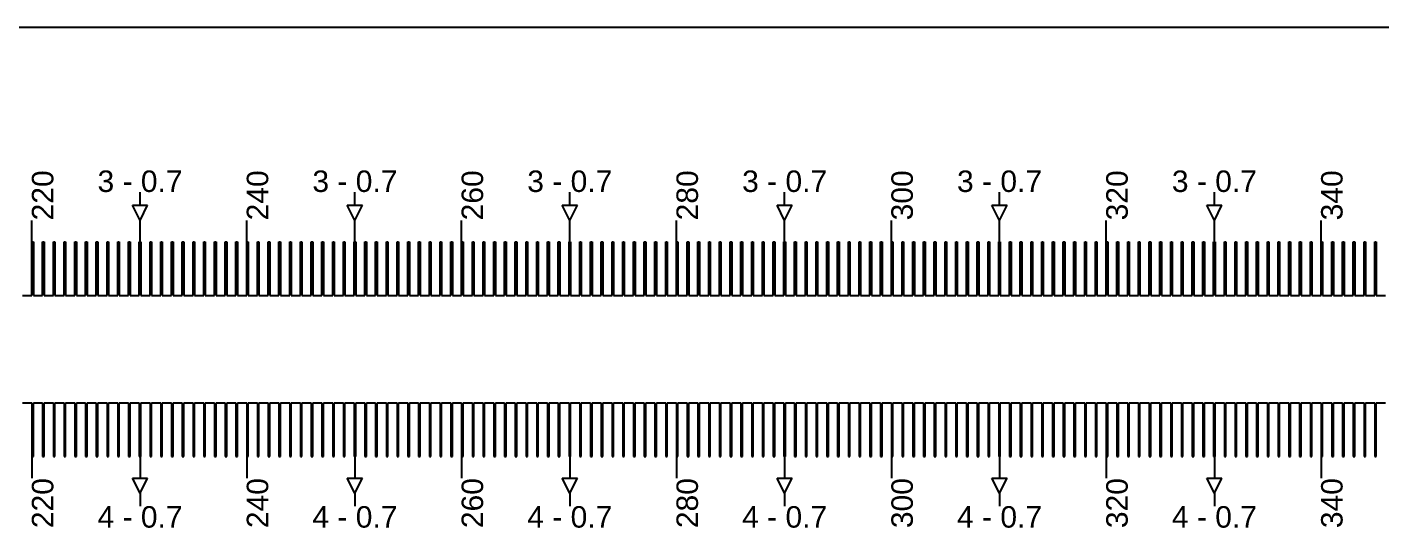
# Model space of a CAD drawing. Extents: x -119394 to 128420, y 74496 to 185496.
# Drawn here: x 5555 to 6185, y 112563 to 112796 of the extents above; entities that cross this region are included whole.
import ezdxf

# ---------------------------------------------------------------- set-up
doc = ezdxf.new("R2010")
doc.units = 13
doc.layers.add('CL - Label-1', color=120, linetype='Continuous')
doc.layers.add('CL - Label-2', color=132, linetype='Continuous')
doc.layers.add('CL - Sub-Micro', color=7, linetype='Continuous', true_color=0x47d1ff)
doc.styles.get("Standard").update_dxf_attribs({"font": 'arial.ttf'})

msp = doc.modelspace()

# ---------------------------------------------------------------- linework, layer by layer
for p, q in [((4356.79, 112795.86), (14856.79, 112795.86)), ((5607.14, 112712.94), (5607.14, 112718.94)), ((5707.14, 112712.94), (5707.14, 112718.94)), ((5807.14, 112712.94), (5807.14, 112718.94)), ((5907.14, 112712.94), (5907.14, 112718.94)), ((6007.14, 112712.94), (6007.14, 112718.94)), ((6107.14, 112712.94), (6107.14, 112718.94)), ((5556.79, 112695.86), (5556.79, 112705.86)), ((5607.14, 112695.86), (5607.14, 112705.86)), ((5656.79, 112695.86), (5656.79, 112705.86)), ((5707.14, 112695.86), (5707.14, 112705.86)), ((5756.79, 112695.86), (5756.79, 112705.86)), ((5807.14, 112695.86), (5807.14, 112705.86)), ((5856.79, 112695.86), (5856.79, 112705.86)), ((5907.14, 112695.86), (5907.14, 112705.86)), ((5956.79, 112695.86), (5956.79, 112705.86)), ((6007.14, 112695.86), (6007.14, 112705.86)), ((6056.79, 112695.86), (6056.79, 112705.86)), ((6107.14, 112695.86), (6107.14, 112705.86)), ((6156.79, 112695.86), (6156.79, 112705.86)), ((5556.79, 112595.86), (5556.79, 112585.86)), ((5607.14, 112595.86), (5607.14, 112585.86)), ((5656.79, 112595.86), (5656.79, 112585.86)), ((5707.14, 112595.86), (5707.14, 112585.86)), ((5756.79, 112595.86), (5756.79, 112585.86)), ((5807.14, 112595.86), (5807.14, 112585.86)), ((5856.79, 112595.86), (5856.79, 112585.86)), ((5907.14, 112595.86), (5907.14, 112585.86)), ((5956.79, 112595.86), (5956.79, 112585.86)), ((6007.14, 112595.86), (6007.14, 112585.86)), ((6056.79, 112595.86), (6056.79, 112585.86)), ((6107.14, 112595.86), (6107.14, 112585.86)), ((6156.79, 112595.86), (6156.79, 112585.86)), ((5607.14, 112578.79), (5607.14, 112572.79)), ((5707.14, 112578.79), (5707.14, 112572.79)), ((5807.14, 112578.79), (5807.14, 112572.79)), ((5907.14, 112578.79), (5907.14, 112572.79)), ((6007.14, 112578.79), (6007.14, 112572.79)), ((6107.14, 112578.79), (6107.14, 112572.79))]:
    msp.add_line(p, q)
at = {"layer": 'CL - Label-2'}
for p, q in [((5607.14, 112705.86), (5603.6, 112712.96)), ((5603.6, 112712.96), (5610.67, 112712.96)), ((5607.14, 112705.86), (5610.67, 112712.96)), ((5707.14, 112705.86), (5703.6, 112712.96)), ((5703.6, 112712.96), (5710.67, 112712.96)), ((5707.14, 112705.86), (5710.67, 112712.96)), ((5807.14, 112705.86), (5803.6, 112712.96)), ((5803.6, 112712.96), (5810.67, 112712.96)), ((5807.14, 112705.86), (5810.67, 112712.96)), ((5907.14, 112705.86), (5903.6, 112712.96)), ((5903.6, 112712.96), (5910.67, 112712.96)), ((5907.14, 112705.86), (5910.67, 112712.96)), ((6007.14, 112705.86), (6003.6, 112712.96)), ((6003.6, 112712.96), (6010.67, 112712.96)), ((6007.14, 112705.86), (6010.67, 112712.96)), ((6107.14, 112705.86), (6103.6, 112712.96)), ((6103.6, 112712.96), (6110.67, 112712.96)), ((6107.14, 112705.86), (6110.67, 112712.96)), ((5607.14, 112578.79), (5603.6, 112585.89)), ((5603.6, 112585.89), (5610.67, 112585.89)), ((5607.14, 112578.79), (5610.67, 112585.89)), ((5707.14, 112578.79), (5703.6, 112585.89)), ((5703.6, 112585.89), (5710.67, 112585.89)), ((5707.14, 112578.79), (5710.67, 112585.89)), ((5807.14, 112578.79), (5803.6, 112585.89)), ((5803.6, 112585.89), (5810.67, 112585.89)), ((5807.14, 112578.79), (5810.67, 112585.89)), ((5907.14, 112578.79), (5903.6, 112585.89)), ((5903.6, 112585.89), (5910.67, 112585.89)), ((5907.14, 112578.79), (5910.67, 112585.89)), ((6007.14, 112578.79), (6003.6, 112585.89)), ((6003.6, 112585.89), (6010.67, 112585.89)), ((6007.14, 112578.79), (6010.67, 112585.89)), ((6107.14, 112578.79), (6103.6, 112585.89)), ((6103.6, 112585.89), (6110.67, 112585.89)), ((6107.14, 112578.79), (6110.67, 112585.89))]:
    msp.add_line(p, q, dxfattribs=at)
at = {"layer": 'CL - Sub-Micro'}
for p, q in [((5556.79, 112670.86), (5556.79, 112695.86)), ((5556.79, 112695.86), (5557.49, 112695.86)), ((5557.49, 112695.86), (5557.49, 112670.86)), ((5561.79, 112670.86), (5561.79, 112695.86)), ((5561.79, 112695.86), (5562.49, 112695.86)), ((5562.49, 112695.86), (5562.49, 112670.86)), ((5566.79, 112670.86), (5566.79, 112695.86)), ((5566.79, 112695.86), (5567.49, 112695.86)), ((5567.49, 112695.86), (5567.49, 112670.86)), ((5571.79, 112670.86), (5571.79, 112695.86)), ((5571.79, 112695.86), (5572.49, 112695.86)), ((5572.49, 112695.86), (5572.49, 112670.86)), ((5576.79, 112670.86), (5576.79, 112695.86)), ((5576.79, 112695.86), (5577.49, 112695.86)), ((5577.49, 112695.86), (5577.49, 112670.86)), ((5581.79, 112670.86), (5581.79, 112695.86)), ((5581.79, 112695.86), (5582.49, 112695.86)), ((5582.49, 112695.86), (5582.49, 112670.86)), ((5586.79, 112670.86), (5586.79, 112695.86)), ((5586.79, 112695.86), (5587.49, 112695.86)), ((5587.49, 112695.86), (5587.49, 112670.86)), ((5591.79, 112670.86), (5591.79, 112695.86)), ((5591.79, 112695.86), (5592.49, 112695.86)), ((5592.49, 112695.86), (5592.49, 112670.86)), ((5596.79, 112670.86), (5596.79, 112695.86)), ((5596.79, 112695.86), (5597.49, 112695.86)), ((5597.49, 112695.86), (5597.49, 112670.86)), ((5601.79, 112670.86), (5601.79, 112695.86)), ((5601.79, 112695.86), (5602.49, 112695.86)), ((5602.49, 112695.86), (5602.49, 112670.86)), ((5606.79, 112670.86), (5606.79, 112695.86)), ((5606.79, 112695.86), (5607.49, 112695.86)), ((5607.49, 112695.86), (5607.49, 112670.86)), ((5611.79, 112670.86), (5611.79, 112695.86)), ((5611.79, 112695.86), (5612.49, 112695.86)), ((5612.49, 112695.86), (5612.49, 112670.86)), ((5616.79, 112670.86), (5616.79, 112695.86)), ((5616.79, 112695.86), (5617.49, 112695.86)), ((5617.49, 112695.86), (5617.49, 112670.86)), ((5621.79, 112670.86), (5621.79, 112695.86)), ((5621.79, 112695.86), (5622.49, 112695.86)), ((5622.49, 112695.86), (5622.49, 112670.86)), ((5626.79, 112670.86), (5626.79, 112695.86)), ((5626.79, 112695.86), (5627.49, 112695.86)), ((5627.49, 112695.86), (5627.49, 112670.86)), ((5631.79, 112670.86), (5631.79, 112695.86)), ((5631.79, 112695.86), (5632.49, 112695.86)), ((5632.49, 112695.86), (5632.49, 112670.86)), ((5636.79, 112670.86), (5636.79, 112695.86)), ((5636.79, 112695.86), (5637.49, 112695.86)), ((5637.49, 112695.86), (5637.49, 112670.86)), ((5641.79, 112670.86), (5641.79, 112695.86)), ((5641.79, 112695.86), (5642.49, 112695.86)), ((5642.49, 112695.86), (5642.49, 112670.86)), ((5646.79, 112670.86), (5646.79, 112695.86)), ((5646.79, 112695.86), (5647.49, 112695.86)), ((5647.49, 112695.86), (5647.49, 112670.86)), ((5651.79, 112670.86), (5651.79, 112695.86)), ((5651.79, 112695.86), (5652.49, 112695.86)), ((5652.49, 112695.86), (5652.49, 112670.86)), ((5656.79, 112670.86), (5656.79, 112695.86)), ((5656.79, 112695.86), (5657.49, 112695.86)), ((5657.49, 112695.86), (5657.49, 112670.86)), ((5661.79, 112670.86), (5661.79, 112695.86)), ((5661.79, 112695.86), (5662.49, 112695.86)), ((5662.49, 112695.86), (5662.49, 112670.86)), ((5666.79, 112670.86), (5666.79, 112695.86)), ((5666.79, 112695.86), (5667.49, 112695.86)), ((5667.49, 112695.86), (5667.49, 112670.86)), ((5671.79, 112670.86), (5671.79, 112695.86)), ((5671.79, 112695.86), (5672.49, 112695.86)), ((5672.49, 112695.86), (5672.49, 112670.86)), ((5676.79, 112670.86), (5676.79, 112695.86)), ((5676.79, 112695.86), (5677.49, 112695.86)), ((5677.49, 112695.86), (5677.49, 112670.86)), ((5681.79, 112670.86), (5681.79, 112695.86)), ((5681.79, 112695.86), (5682.49, 112695.86)), ((5682.49, 112695.86), (5682.49, 112670.86)), ((5686.79, 112670.86), (5686.79, 112695.86)), ((5686.79, 112695.86), (5687.49, 112695.86)), ((5687.49, 112695.86), (5687.49, 112670.86)), ((5691.79, 112670.86), (5691.79, 112695.86)), ((5691.79, 112695.86), (5692.49, 112695.86)), ((5692.49, 112695.86), (5692.49, 112670.86)), ((5696.79, 112670.86), (5696.79, 112695.86)), ((5696.79, 112695.86), (5697.49, 112695.86)), ((5697.49, 112695.86), (5697.49, 112670.86)), ((5701.79, 112670.86), (5701.79, 112695.86)), ((5701.79, 112695.86), (5702.49, 112695.86)), ((5702.49, 112695.86), (5702.49, 112670.86)), ((5706.79, 112670.86), (5706.79, 112695.86)), ((5706.79, 112695.86), (5707.49, 112695.86)), ((5707.49, 112695.86), (5707.49, 112670.86)), ((5711.79, 112670.86), (5711.79, 112695.86)), ((5711.79, 112695.86), (5712.49, 112695.86)), ((5712.49, 112695.86), (5712.49, 112670.86)), ((5716.79, 112670.86), (5716.79, 112695.86)), ((5716.79, 112695.86), (5717.49, 112695.86)), ((5717.49, 112695.86), (5717.49, 112670.86)), ((5721.79, 112670.86), (5721.79, 112695.86)), ((5721.79, 112695.86), (5722.49, 112695.86)), ((5722.49, 112695.86), (5722.49, 112670.86)), ((5726.79, 112670.86), (5726.79, 112695.86)), ((5726.79, 112695.86), (5727.49, 112695.86)), ((5727.49, 112695.86), (5727.49, 112670.86)), ((5731.79, 112670.86), (5731.79, 112695.86)), ((5731.79, 112695.86), (5732.49, 112695.86)), ((5732.49, 112695.86), (5732.49, 112670.86)), ((5736.79, 112670.86), (5736.79, 112695.86)), ((5736.79, 112695.86), (5737.49, 112695.86)), ((5737.49, 112695.86), (5737.49, 112670.86)), ((5741.79, 112670.86), (5741.79, 112695.86)), ((5741.79, 112695.86), (5742.49, 112695.86)), ((5742.49, 112695.86), (5742.49, 112670.86)), ((5746.79, 112670.86), (5746.79, 112695.86)), ((5746.79, 112695.86), (5747.49, 112695.86)), ((5747.49, 112695.86), (5747.49, 112670.86)), ((5751.79, 112670.86), (5751.79, 112695.86)), ((5751.79, 112695.86), (5752.49, 112695.86)), ((5752.49, 112695.86), (5752.49, 112670.86)), ((5756.79, 112670.86), (5756.79, 112695.86)), ((5756.79, 112695.86), (5757.49, 112695.86)), ((5757.49, 112695.86), (5757.49, 112670.86)), ((5761.79, 112670.86), (5761.79, 112695.86)), ((5761.79, 112695.86), (5762.49, 112695.86)), ((5762.49, 112695.86), (5762.49, 112670.86)), ((5766.79, 112670.86), (5766.79, 112695.86)), ((5766.79, 112695.86), (5767.49, 112695.86)), ((5767.49, 112695.86), (5767.49, 112670.86)), ((5771.79, 112670.86), (5771.79, 112695.86)), ((5771.79, 112695.86), (5772.49, 112695.86)), ((5772.49, 112695.86), (5772.49, 112670.86)), ((5776.79, 112670.86), (5776.79, 112695.86)), ((5776.79, 112695.86), (5777.49, 112695.86)), ((5777.49, 112695.86), (5777.49, 112670.86)), ((5781.79, 112670.86), (5781.79, 112695.86)), ((5781.79, 112695.86), (5782.49, 112695.86)), ((5782.49, 112695.86), (5782.49, 112670.86)), ((5786.79, 112670.86), (5786.79, 112695.86)), ((5786.79, 112695.86), (5787.49, 112695.86)), ((5787.49, 112695.86), (5787.49, 112670.86)), ((5791.79, 112670.86), (5791.79, 112695.86)), ((5791.79, 112695.86), (5792.49, 112695.86)), ((5792.49, 112695.86), (5792.49, 112670.86)), ((5796.79, 112670.86), (5796.79, 112695.86)), ((5796.79, 112695.86), (5797.49, 112695.86)), ((5797.49, 112695.86), (5797.49, 112670.86)), ((5801.79, 112670.86), (5801.79, 112695.86)), ((5801.79, 112695.86), (5802.49, 112695.86)), ((5802.49, 112695.86), (5802.49, 112670.86)), ((5806.79, 112670.86), (5806.79, 112695.86)), ((5806.79, 112695.86), (5807.49, 112695.86)), ((5807.49, 112695.86), (5807.49, 112670.86)), ((5811.79, 112670.86), (5811.79, 112695.86)), ((5811.79, 112695.86), (5812.49, 112695.86)), ((5812.49, 112695.86), (5812.49, 112670.86)), ((5816.79, 112670.86), (5816.79, 112695.86)), ((5816.79, 112695.86), (5817.49, 112695.86)), ((5817.49, 112695.86), (5817.49, 112670.86)), ((5821.79, 112670.86), (5821.79, 112695.86)), ((5821.79, 112695.86), (5822.49, 112695.86)), ((5822.49, 112695.86), (5822.49, 112670.86)), ((5826.79, 112670.86), (5826.79, 112695.86)), ((5826.79, 112695.86), (5827.49, 112695.86)), ((5827.49, 112695.86), (5827.49, 112670.86)), ((5831.79, 112670.86), (5831.79, 112695.86)), ((5831.79, 112695.86), (5832.49, 112695.86)), ((5832.49, 112695.86), (5832.49, 112670.86)), ((5836.79, 112670.86), (5836.79, 112695.86)), ((5836.79, 112695.86), (5837.49, 112695.86)), ((5837.49, 112695.86), (5837.49, 112670.86)), ((5841.79, 112670.86), (5841.79, 112695.86)), ((5841.79, 112695.86), (5842.49, 112695.86)), ((5842.49, 112695.86), (5842.49, 112670.86)), ((5846.79, 112670.86), (5846.79, 112695.86)), ((5846.79, 112695.86), (5847.49, 112695.86)), ((5847.49, 112695.86), (5847.49, 112670.86)), ((5851.79, 112670.86), (5851.79, 112695.86)), ((5851.79, 112695.86), (5852.49, 112695.86)), ((5852.49, 112695.86), (5852.49, 112670.86)), ((5856.79, 112670.86), (5856.79, 112695.86)), ((5856.79, 112695.86), (5857.49, 112695.86)), ((5857.49, 112695.86), (5857.49, 112670.86)), ((5861.79, 112670.86), (5861.79, 112695.86)), ((5861.79, 112695.86), (5862.49, 112695.86)), ((5862.49, 112695.86), (5862.49, 112670.86)), ((5866.79, 112670.86), (5866.79, 112695.86)), ((5866.79, 112695.86), (5867.49, 112695.86)), ((5867.49, 112695.86), (5867.49, 112670.86)), ((5871.79, 112670.86), (5871.79, 112695.86)), ((5871.79, 112695.86), (5872.49, 112695.86)), ((5872.49, 112695.86), (5872.49, 112670.86)), ((5876.79, 112670.86), (5876.79, 112695.86)), ((5876.79, 112695.86), (5877.49, 112695.86)), ((5877.49, 112695.86), (5877.49, 112670.86)), ((5881.79, 112670.86), (5881.79, 112695.86)), ((5881.79, 112695.86), (5882.49, 112695.86)), ((5882.49, 112695.86), (5882.49, 112670.86)), ((5886.79, 112670.86), (5886.79, 112695.86)), ((5886.79, 112695.86), (5887.49, 112695.86)), ((5887.49, 112695.86), (5887.49, 112670.86)), ((5891.79, 112670.86), (5891.79, 112695.86)), ((5891.79, 112695.86), (5892.49, 112695.86)), ((5892.49, 112695.86), (5892.49, 112670.86)), ((5896.79, 112670.86), (5896.79, 112695.86)), ((5896.79, 112695.86), (5897.49, 112695.86)), ((5897.49, 112695.86), (5897.49, 112670.86)), ((5901.79, 112670.86), (5901.79, 112695.86)), ((5901.79, 112695.86), (5902.49, 112695.86)), ((5902.49, 112695.86), (5902.49, 112670.86)), ((5906.79, 112670.86), (5906.79, 112695.86)), ((5906.79, 112695.86), (5907.49, 112695.86)), ((5907.49, 112695.86), (5907.49, 112670.86)), ((5911.79, 112670.86), (5911.79, 112695.86)), ((5911.79, 112695.86), (5912.49, 112695.86)), ((5912.49, 112695.86), (5912.49, 112670.86)), ((5916.79, 112670.86), (5916.79, 112695.86)), ((5916.79, 112695.86), (5917.49, 112695.86)), ((5917.49, 112695.86), (5917.49, 112670.86)), ((5921.79, 112670.86), (5921.79, 112695.86)), ((5921.79, 112695.86), (5922.49, 112695.86)), ((5922.49, 112695.86), (5922.49, 112670.86)), ((5926.79, 112670.86), (5926.79, 112695.86)), ((5926.79, 112695.86), (5927.49, 112695.86)), ((5927.49, 112695.86), (5927.49, 112670.86)), ((5931.79, 112670.86), (5931.79, 112695.86)), ((5931.79, 112695.86), (5932.49, 112695.86)), ((5932.49, 112695.86), (5932.49, 112670.86)), ((5936.79, 112670.86), (5936.79, 112695.86)), ((5936.79, 112695.86), (5937.49, 112695.86)), ((5937.49, 112695.86), (5937.49, 112670.86)), ((5941.79, 112670.86), (5941.79, 112695.86)), ((5941.79, 112695.86), (5942.49, 112695.86)), ((5942.49, 112695.86), (5942.49, 112670.86)), ((5946.79, 112670.86), (5946.79, 112695.86)), ((5946.79, 112695.86), (5947.49, 112695.86)), ((5947.49, 112695.86), (5947.49, 112670.86)), ((5951.79, 112670.86), (5951.79, 112695.86)), ((5951.79, 112695.86), (5952.49, 112695.86)), ((5952.49, 112695.86), (5952.49, 112670.86)), ((5956.79, 112670.86), (5956.79, 112695.86)), ((5956.79, 112695.86), (5957.49, 112695.86)), ((5957.49, 112695.86), (5957.49, 112670.86)), ((5961.79, 112670.86), (5961.79, 112695.86)), ((5961.79, 112695.86), (5962.49, 112695.86)), ((5962.49, 112695.86), (5962.49, 112670.86)), ((5966.79, 112670.86), (5966.79, 112695.86)), ((5966.79, 112695.86), (5967.49, 112695.86)), ((5967.49, 112695.86), (5967.49, 112670.86)), ((5971.79, 112670.86), (5971.79, 112695.86)), ((5971.79, 112695.86), (5972.49, 112695.86)), ((5972.49, 112695.86), (5972.49, 112670.86)), ((5976.79, 112670.86), (5976.79, 112695.86)), ((5976.79, 112695.86), (5977.49, 112695.86)), ((5977.49, 112695.86), (5977.49, 112670.86)), ((5981.79, 112670.86), (5981.79, 112695.86)), ((5981.79, 112695.86), (5982.49, 112695.86)), ((5982.49, 112695.86), (5982.49, 112670.86)), ((5986.79, 112670.86), (5986.79, 112695.86)), ((5986.79, 112695.86), (5987.49, 112695.86)), ((5987.49, 112695.86), (5987.49, 112670.86)), ((5991.79, 112670.86), (5991.79, 112695.86)), ((5991.79, 112695.86), (5992.49, 112695.86)), ((5992.49, 112695.86), (5992.49, 112670.86)), ((5996.79, 112670.86), (5996.79, 112695.86)), ((5996.79, 112695.86), (5997.49, 112695.86)), ((5997.49, 112695.86), (5997.49, 112670.86)), ((6001.79, 112670.86), (6001.79, 112695.86)), ((6001.79, 112695.86), (6002.49, 112695.86)), ((6002.49, 112695.86), (6002.49, 112670.86)), ((6006.79, 112670.86), (6006.79, 112695.86)), ((6006.79, 112695.86), (6007.49, 112695.86)), ((6007.49, 112695.86), (6007.49, 112670.86)), ((6011.79, 112670.86), (6011.79, 112695.86)), ((6011.79, 112695.86), (6012.49, 112695.86)), ((6012.49, 112695.86), (6012.49, 112670.86)), ((6016.79, 112670.86), (6016.79, 112695.86)), ((6016.79, 112695.86), (6017.49, 112695.86)), ((6017.49, 112695.86), (6017.49, 112670.86)), ((6021.79, 112670.86), (6021.79, 112695.86)), ((6021.79, 112695.86), (6022.49, 112695.86)), ((6022.49, 112695.86), (6022.49, 112670.86)), ((6026.79, 112670.86), (6026.79, 112695.86)), ((6026.79, 112695.86), (6027.49, 112695.86)), ((6027.49, 112695.86), (6027.49, 112670.86)), ((6031.79, 112670.86), (6031.79, 112695.86)), ((6031.79, 112695.86), (6032.49, 112695.86)), ((6032.49, 112695.86), (6032.49, 112670.86)), ((6036.79, 112670.86), (6036.79, 112695.86)), ((6036.79, 112695.86), (6037.49, 112695.86)), ((6037.49, 112695.86), (6037.49, 112670.86)), ((6041.79, 112670.86), (6041.79, 112695.86)), ((6041.79, 112695.86), (6042.49, 112695.86)), ((6042.49, 112695.86), (6042.49, 112670.86)), ((6046.79, 112670.86), (6046.79, 112695.86)), ((6046.79, 112695.86), (6047.49, 112695.86)), ((6047.49, 112695.86), (6047.49, 112670.86)), ((6051.79, 112670.86), (6051.79, 112695.86)), ((6051.79, 112695.86), (6052.49, 112695.86)), ((6052.49, 112695.86), (6052.49, 112670.86)), ((6056.79, 112670.86), (6056.79, 112695.86)), ((6056.79, 112695.86), (6057.49, 112695.86)), ((6057.49, 112695.86), (6057.49, 112670.86)), ((6061.79, 112670.86), (6061.79, 112695.86)), ((6061.79, 112695.86), (6062.49, 112695.86)), ((6062.49, 112695.86), (6062.49, 112670.86)), ((6066.79, 112670.86), (6066.79, 112695.86)), ((6066.79, 112695.86), (6067.49, 112695.86)), ((6067.49, 112695.86), (6067.49, 112670.86)), ((6071.79, 112670.86), (6071.79, 112695.86)), ((6071.79, 112695.86), (6072.49, 112695.86)), ((6072.49, 112695.86), (6072.49, 112670.86)), ((6076.79, 112670.86), (6076.79, 112695.86)), ((6076.79, 112695.86), (6077.49, 112695.86)), ((6077.49, 112695.86), (6077.49, 112670.86)), ((6081.79, 112670.86), (6081.79, 112695.86)), ((6081.79, 112695.86), (6082.49, 112695.86)), ((6082.49, 112695.86), (6082.49, 112670.86)), ((6086.79, 112670.86), (6086.79, 112695.86)), ((6086.79, 112695.86), (6087.49, 112695.86)), ((6087.49, 112695.86), (6087.49, 112670.86)), ((6091.79, 112670.86), (6091.79, 112695.86)), ((6091.79, 112695.86), (6092.49, 112695.86)), ((6092.49, 112695.86), (6092.49, 112670.86)), ((6096.79, 112670.86), (6096.79, 112695.86)), ((6096.79, 112695.86), (6097.49, 112695.86)), ((6097.49, 112695.86), (6097.49, 112670.86)), ((6101.79, 112670.86), (6101.79, 112695.86)), ((6101.79, 112695.86), (6102.49, 112695.86)), ((6102.49, 112695.86), (6102.49, 112670.86)), ((6106.79, 112670.86), (6106.79, 112695.86)), ((6106.79, 112695.86), (6107.49, 112695.86)), ((6107.49, 112695.86), (6107.49, 112670.86)), ((6111.79, 112670.86), (6111.79, 112695.86)), ((6111.79, 112695.86), (6112.49, 112695.86)), ((6112.49, 112695.86), (6112.49, 112670.86)), ((6116.79, 112670.86), (6116.79, 112695.86)), ((6116.79, 112695.86), (6117.49, 112695.86)), ((6117.49, 112695.86), (6117.49, 112670.86)), ((6121.79, 112670.86), (6121.79, 112695.86)), ((6121.79, 112695.86), (6122.49, 112695.86)), ((6122.49, 112695.86), (6122.49, 112670.86)), ((6126.79, 112670.86), (6126.79, 112695.86)), ((6126.79, 112695.86), (6127.49, 112695.86)), ((6127.49, 112695.86), (6127.49, 112670.86)), ((6131.79, 112670.86), (6131.79, 112695.86)), ((6131.79, 112695.86), (6132.49, 112695.86)), ((6132.49, 112695.86), (6132.49, 112670.86)), ((6136.79, 112670.86), (6136.79, 112695.86)), ((6136.79, 112695.86), (6137.49, 112695.86)), ((6137.49, 112695.86), (6137.49, 112670.86)), ((6141.79, 112670.86), (6141.79, 112695.86)), ((6141.79, 112695.86), (6142.49, 112695.86)), ((6142.49, 112695.86), (6142.49, 112670.86)), ((6146.79, 112670.86), (6146.79, 112695.86)), ((6146.79, 112695.86), (6147.49, 112695.86)), ((6147.49, 112695.86), (6147.49, 112670.86)), ((6151.79, 112670.86), (6151.79, 112695.86)), ((6151.79, 112695.86), (6152.49, 112695.86)), ((6152.49, 112695.86), (6152.49, 112670.86)), ((6156.79, 112670.86), (6156.79, 112695.86)), ((6156.79, 112695.86), (6157.49, 112695.86)), ((6157.49, 112695.86), (6157.49, 112670.86)), ((6161.79, 112670.86), (6161.79, 112695.86)), ((6161.79, 112695.86), (6162.49, 112695.86)), ((6162.49, 112695.86), (6162.49, 112670.86)), ((6166.79, 112670.86), (6166.79, 112695.86)), ((6166.79, 112695.86), (6167.49, 112695.86)), ((6167.49, 112695.86), (6167.49, 112670.86)), ((6171.79, 112670.86), (6171.79, 112695.86)), ((6171.79, 112695.86), (6172.49, 112695.86)), ((6172.49, 112695.86), (6172.49, 112670.86)), ((6176.79, 112670.86), (6176.79, 112695.86)), ((6176.79, 112695.86), (6177.49, 112695.86)), ((6177.49, 112695.86), (6177.49, 112670.86)), ((6181.79, 112670.86), (6181.79, 112695.86)), ((6181.79, 112695.86), (6182.49, 112695.86)), ((6182.49, 112695.86), (6182.49, 112670.86)), ((5552.49, 112670.86), (5556.79, 112670.86)), ((5557.49, 112670.86), (5561.79, 112670.86)), ((5562.49, 112670.86), (5566.79, 112670.86)), ((5567.49, 112670.86), (5571.79, 112670.86)), ((5572.49, 112670.86), (5576.79, 112670.86)), ((5577.49, 112670.86), (5581.79, 112670.86)), ((5582.49, 112670.86), (5586.79, 112670.86)), ((5587.49, 112670.86), (5591.79, 112670.86)), ((5592.49, 112670.86), (5596.79, 112670.86)), ((5597.49, 112670.86), (5601.79, 112670.86)), ((5602.49, 112670.86), (5606.79, 112670.86)), ((5607.49, 112670.86), (5611.79, 112670.86)), ((5612.49, 112670.86), (5616.79, 112670.86)), ((5617.49, 112670.86), (5621.79, 112670.86)), ((5622.49, 112670.86), (5626.79, 112670.86)), ((5627.49, 112670.86), (5631.79, 112670.86)), ((5632.49, 112670.86), (5636.79, 112670.86)), ((5637.49, 112670.86), (5641.79, 112670.86)), ((5642.49, 112670.86), (5646.79, 112670.86)), ((5647.49, 112670.86), (5651.79, 112670.86)), ((5652.49, 112670.86), (5656.79, 112670.86)), ((5657.49, 112670.86), (5661.79, 112670.86)), ((5662.49, 112670.86), (5666.79, 112670.86)), ((5667.49, 112670.86), (5671.79, 112670.86)), ((5672.49, 112670.86), (5676.79, 112670.86)), ((5677.49, 112670.86), (5681.79, 112670.86)), ((5682.49, 112670.86), (5686.79, 112670.86)), ((5687.49, 112670.86), (5691.79, 112670.86)), ((5692.49, 112670.86), (5696.79, 112670.86)), ((5697.49, 112670.86), (5701.79, 112670.86)), ((5702.49, 112670.86), (5706.79, 112670.86)), ((5707.49, 112670.86), (5711.79, 112670.86)), ((5712.49, 112670.86), (5716.79, 112670.86)), ((5717.49, 112670.86), (5721.79, 112670.86)), ((5722.49, 112670.86), (5726.79, 112670.86)), ((5727.49, 112670.86), (5731.79, 112670.86)), ((5732.49, 112670.86), (5736.79, 112670.86)), ((5737.49, 112670.86), (5741.79, 112670.86)), ((5742.49, 112670.86), (5746.79, 112670.86)), ((5747.49, 112670.86), (5751.79, 112670.86)), ((5752.49, 112670.86), (5756.79, 112670.86)), ((5757.49, 112670.86), (5761.79, 112670.86)), ((5762.49, 112670.86), (5766.79, 112670.86)), ((5767.49, 112670.86), (5771.79, 112670.86)), ((5772.49, 112670.86), (5776.79, 112670.86)), ((5777.49, 112670.86), (5781.79, 112670.86)), ((5782.49, 112670.86), (5786.79, 112670.86)), ((5787.49, 112670.86), (5791.79, 112670.86)), ((5792.49, 112670.86), (5796.79, 112670.86)), ((5797.49, 112670.86), (5801.79, 112670.86)), ((5802.49, 112670.86), (5806.79, 112670.86)), ((5807.49, 112670.86), (5811.79, 112670.86)), ((5812.49, 112670.86), (5816.79, 112670.86)), ((5817.49, 112670.86), (5821.79, 112670.86)), ((5822.49, 112670.86), (5826.79, 112670.86)), ((5827.49, 112670.86), (5831.79, 112670.86)), ((5832.49, 112670.86), (5836.79, 112670.86)), ((5837.49, 112670.86), (5841.79, 112670.86)), ((5842.49, 112670.86), (5846.79, 112670.86)), ((5847.49, 112670.86), (5851.79, 112670.86)), ((5852.49, 112670.86), (5856.79, 112670.86)), ((5857.49, 112670.86), (5861.79, 112670.86)), ((5862.49, 112670.86), (5866.79, 112670.86)), ((5867.49, 112670.86), (5871.79, 112670.86)), ((5872.49, 112670.86), (5876.79, 112670.86)), ((5877.49, 112670.86), (5881.79, 112670.86)), ((5882.49, 112670.86), (5886.79, 112670.86)), ((5887.49, 112670.86), (5891.79, 112670.86)), ((5892.49, 112670.86), (5896.79, 112670.86)), ((5897.49, 112670.86), (5901.79, 112670.86)), ((5902.49, 112670.86), (5906.79, 112670.86)), ((5907.49, 112670.86), (5911.79, 112670.86)), ((5912.49, 112670.86), (5916.79, 112670.86)), ((5917.49, 112670.86), (5921.79, 112670.86)), ((5922.49, 112670.86), (5926.79, 112670.86)), ((5927.49, 112670.86), (5931.79, 112670.86)), ((5932.49, 112670.86), (5936.79, 112670.86)), ((5937.49, 112670.86), (5941.79, 112670.86)), ((5942.49, 112670.86), (5946.79, 112670.86)), ((5947.49, 112670.86), (5951.79, 112670.86)), ((5952.49, 112670.86), (5956.79, 112670.86)), ((5957.49, 112670.86), (5961.79, 112670.86)), ((5962.49, 112670.86), (5966.79, 112670.86)), ((5967.49, 112670.86), (5971.79, 112670.86)), ((5972.49, 112670.86), (5976.79, 112670.86)), ((5977.49, 112670.86), (5981.79, 112670.86)), ((5982.49, 112670.86), (5986.79, 112670.86)), ((5987.49, 112670.86), (5991.79, 112670.86)), ((5992.49, 112670.86), (5996.79, 112670.86)), ((5997.49, 112670.86), (6001.79, 112670.86)), ((6002.49, 112670.86), (6006.79, 112670.86)), ((6007.49, 112670.86), (6011.79, 112670.86)), ((6012.49, 112670.86), (6016.79, 112670.86)), ((6017.49, 112670.86), (6021.79, 112670.86)), ((6022.49, 112670.86), (6026.79, 112670.86)), ((6027.49, 112670.86), (6031.79, 112670.86)), ((6032.49, 112670.86), (6036.79, 112670.86)), ((6037.49, 112670.86), (6041.79, 112670.86)), ((6042.49, 112670.86), (6046.79, 112670.86)), ((6047.49, 112670.86), (6051.79, 112670.86)), ((6052.49, 112670.86), (6056.79, 112670.86)), ((6057.49, 112670.86), (6061.79, 112670.86)), ((6062.49, 112670.86), (6066.79, 112670.86)), ((6067.49, 112670.86), (6071.79, 112670.86)), ((6072.49, 112670.86), (6076.79, 112670.86)), ((6077.49, 112670.86), (6081.79, 112670.86)), ((6082.49, 112670.86), (6086.79, 112670.86)), ((6087.49, 112670.86), (6091.79, 112670.86)), ((6092.49, 112670.86), (6096.79, 112670.86)), ((6097.49, 112670.86), (6101.79, 112670.86)), ((6102.49, 112670.86), (6106.79, 112670.86)), ((6107.49, 112670.86), (6111.79, 112670.86)), ((6112.49, 112670.86), (6116.79, 112670.86)), ((6117.49, 112670.86), (6121.79, 112670.86)), ((6122.49, 112670.86), (6126.79, 112670.86)), ((6127.49, 112670.86), (6131.79, 112670.86)), ((6132.49, 112670.86), (6136.79, 112670.86)), ((6137.49, 112670.86), (6141.79, 112670.86)), ((6142.49, 112670.86), (6146.79, 112670.86)), ((6147.49, 112670.86), (6151.79, 112670.86)), ((6152.49, 112670.86), (6156.79, 112670.86)), ((6157.49, 112670.86), (6161.79, 112670.86)), ((6162.49, 112670.86), (6166.79, 112670.86)), ((6167.49, 112670.86), (6171.79, 112670.86)), ((6172.49, 112670.86), (6176.79, 112670.86)), ((6177.49, 112670.86), (6181.79, 112670.86)), ((6182.49, 112670.86), (6186.79, 112670.86)), ((5552.49, 112620.86), (5556.79, 112620.86)), ((5556.79, 112620.86), (5556.79, 112595.86)), ((5557.49, 112595.86), (5557.49, 112620.86)), ((5557.49, 112620.86), (5561.79, 112620.86)), ((5561.79, 112620.86), (5561.79, 112595.86)), ((5562.49, 112595.86), (5562.49, 112620.86)), ((5562.49, 112620.86), (5566.79, 112620.86)), ((5566.79, 112620.86), (5566.79, 112595.86)), ((5567.49, 112595.86), (5567.49, 112620.86)), ((5567.49, 112620.86), (5571.79, 112620.86)), ((5571.79, 112620.86), (5571.79, 112595.86)), ((5572.49, 112595.86), (5572.49, 112620.86)), ((5572.49, 112620.86), (5576.79, 112620.86)), ((5576.79, 112620.86), (5576.79, 112595.86)), ((5577.49, 112595.86), (5577.49, 112620.86)), ((5577.49, 112620.86), (5581.79, 112620.86)), ((5581.79, 112620.86), (5581.79, 112595.86)), ((5582.49, 112595.86), (5582.49, 112620.86)), ((5582.49, 112620.86), (5586.79, 112620.86)), ((5586.79, 112620.86), (5586.79, 112595.86)), ((5587.49, 112595.86), (5587.49, 112620.86)), ((5587.49, 112620.86), (5591.79, 112620.86)), ((5591.79, 112620.86), (5591.79, 112595.86)), ((5592.49, 112595.86), (5592.49, 112620.86)), ((5592.49, 112620.86), (5596.79, 112620.86)), ((5596.79, 112620.86), (5596.79, 112595.86)), ((5597.49, 112595.86), (5597.49, 112620.86)), ((5597.49, 112620.86), (5601.79, 112620.86)), ((5601.79, 112620.86), (5601.79, 112595.86)), ((5602.49, 112595.86), (5602.49, 112620.86)), ((5602.49, 112620.86), (5606.79, 112620.86)), ((5606.79, 112620.86), (5606.79, 112595.86)), ((5607.49, 112595.86), (5607.49, 112620.86)), ((5607.49, 112620.86), (5611.79, 112620.86)), ((5611.79, 112620.86), (5611.79, 112595.86)), ((5612.49, 112595.86), (5612.49, 112620.86)), ((5612.49, 112620.86), (5616.79, 112620.86)), ((5616.79, 112620.86), (5616.79, 112595.86)), ((5617.49, 112595.86), (5617.49, 112620.86)), ((5617.49, 112620.86), (5621.79, 112620.86)), ((5621.79, 112620.86), (5621.79, 112595.86)), ((5622.49, 112595.86), (5622.49, 112620.86)), ((5622.49, 112620.86), (5626.79, 112620.86)), ((5626.79, 112620.86), (5626.79, 112595.86)), ((5627.49, 112595.86), (5627.49, 112620.86)), ((5627.49, 112620.86), (5631.79, 112620.86)), ((5631.79, 112620.86), (5631.79, 112595.86)), ((5632.49, 112595.86), (5632.49, 112620.86)), ((5632.49, 112620.86), (5636.79, 112620.86)), ((5636.79, 112620.86), (5636.79, 112595.86)), ((5637.49, 112595.86), (5637.49, 112620.86)), ((5637.49, 112620.86), (5641.79, 112620.86)), ((5641.79, 112620.86), (5641.79, 112595.86)), ((5642.49, 112595.86), (5642.49, 112620.86)), ((5642.49, 112620.86), (5646.79, 112620.86)), ((5646.79, 112620.86), (5646.79, 112595.86)), ((5647.49, 112595.86), (5647.49, 112620.86)), ((5647.49, 112620.86), (5651.79, 112620.86)), ((5651.79, 112620.86), (5651.79, 112595.86)), ((5652.49, 112595.86), (5652.49, 112620.86)), ((5652.49, 112620.86), (5656.79, 112620.86)), ((5656.79, 112620.86), (5656.79, 112595.86)), ((5657.49, 112595.86), (5657.49, 112620.86)), ((5657.49, 112620.86), (5661.79, 112620.86)), ((5661.79, 112620.86), (5661.79, 112595.86)), ((5662.49, 112595.86), (5662.49, 112620.86)), ((5662.49, 112620.86), (5666.79, 112620.86)), ((5666.79, 112620.86), (5666.79, 112595.86)), ((5667.49, 112595.86), (5667.49, 112620.86)), ((5667.49, 112620.86), (5671.79, 112620.86)), ((5671.79, 112620.86), (5671.79, 112595.86)), ((5672.49, 112595.86), (5672.49, 112620.86)), ((5672.49, 112620.86), (5676.79, 112620.86)), ((5676.79, 112620.86), (5676.79, 112595.86)), ((5677.49, 112595.86), (5677.49, 112620.86)), ((5677.49, 112620.86), (5681.79, 112620.86)), ((5681.79, 112620.86), (5681.79, 112595.86)), ((5682.49, 112595.86), (5682.49, 112620.86)), ((5682.49, 112620.86), (5686.79, 112620.86)), ((5686.79, 112620.86), (5686.79, 112595.86)), ((5687.49, 112595.86), (5687.49, 112620.86)), ((5687.49, 112620.86), (5691.79, 112620.86)), ((5691.79, 112620.86), (5691.79, 112595.86)), ((5692.49, 112595.86), (5692.49, 112620.86)), ((5692.49, 112620.86), (5696.79, 112620.86)), ((5696.79, 112620.86), (5696.79, 112595.86)), ((5697.49, 112595.86), (5697.49, 112620.86)), ((5697.49, 112620.86), (5701.79, 112620.86)), ((5701.79, 112620.86), (5701.79, 112595.86)), ((5702.49, 112595.86), (5702.49, 112620.86)), ((5702.49, 112620.86), (5706.79, 112620.86)), ((5706.79, 112620.86), (5706.79, 112595.86)), ((5707.49, 112595.86), (5707.49, 112620.86)), ((5707.49, 112620.86), (5711.79, 112620.86)), ((5711.79, 112620.86), (5711.79, 112595.86)), ((5712.49, 112595.86), (5712.49, 112620.86)), ((5712.49, 112620.86), (5716.79, 112620.86)), ((5716.79, 112620.86), (5716.79, 112595.86)), ((5717.49, 112595.86), (5717.49, 112620.86)), ((5717.49, 112620.86), (5721.79, 112620.86)), ((5721.79, 112620.86), (5721.79, 112595.86)), ((5722.49, 112595.86), (5722.49, 112620.86)), ((5722.49, 112620.86), (5726.79, 112620.86)), ((5726.79, 112620.86), (5726.79, 112595.86)), ((5727.49, 112595.86), (5727.49, 112620.86)), ((5727.49, 112620.86), (5731.79, 112620.86)), ((5731.79, 112620.86), (5731.79, 112595.86)), ((5732.49, 112595.86), (5732.49, 112620.86)), ((5732.49, 112620.86), (5736.79, 112620.86)), ((5736.79, 112620.86), (5736.79, 112595.86)), ((5737.49, 112595.86), (5737.49, 112620.86)), ((5737.49, 112620.86), (5741.79, 112620.86)), ((5741.79, 112620.86), (5741.79, 112595.86)), ((5742.49, 112595.86), (5742.49, 112620.86)), ((5742.49, 112620.86), (5746.79, 112620.86)), ((5746.79, 112620.86), (5746.79, 112595.86)), ((5747.49, 112595.86), (5747.49, 112620.86)), ((5747.49, 112620.86), (5751.79, 112620.86)), ((5751.79, 112620.86), (5751.79, 112595.86)), ((5752.49, 112595.86), (5752.49, 112620.86)), ((5752.49, 112620.86), (5756.79, 112620.86)), ((5756.79, 112620.86), (5756.79, 112595.86)), ((5757.49, 112595.86), (5757.49, 112620.86)), ((5757.49, 112620.86), (5761.79, 112620.86)), ((5761.79, 112620.86), (5761.79, 112595.86)), ((5762.49, 112595.86), (5762.49, 112620.86)), ((5762.49, 112620.86), (5766.79, 112620.86)), ((5766.79, 112620.86), (5766.79, 112595.86)), ((5767.49, 112595.86), (5767.49, 112620.86)), ((5767.49, 112620.86), (5771.79, 112620.86)), ((5771.79, 112620.86), (5771.79, 112595.86)), ((5772.49, 112595.86), (5772.49, 112620.86)), ((5772.49, 112620.86), (5776.79, 112620.86)), ((5776.79, 112620.86), (5776.79, 112595.86)), ((5777.49, 112595.86), (5777.49, 112620.86)), ((5777.49, 112620.86), (5781.79, 112620.86)), ((5781.79, 112620.86), (5781.79, 112595.86)), ((5782.49, 112595.86), (5782.49, 112620.86)), ((5782.49, 112620.86), (5786.79, 112620.86)), ((5786.79, 112620.86), (5786.79, 112595.86)), ((5787.49, 112595.86), (5787.49, 112620.86)), ((5787.49, 112620.86), (5791.79, 112620.86)), ((5791.79, 112620.86), (5791.79, 112595.86)), ((5792.49, 112595.86), (5792.49, 112620.86)), ((5792.49, 112620.86), (5796.79, 112620.86)), ((5796.79, 112620.86), (5796.79, 112595.86)), ((5797.49, 112595.86), (5797.49, 112620.86)), ((5797.49, 112620.86), (5801.79, 112620.86)), ((5801.79, 112620.86), (5801.79, 112595.86)), ((5802.49, 112595.86), (5802.49, 112620.86)), ((5802.49, 112620.86), (5806.79, 112620.86)), ((5806.79, 112620.86), (5806.79, 112595.86)), ((5807.49, 112595.86), (5807.49, 112620.86)), ((5807.49, 112620.86), (5811.79, 112620.86)), ((5811.79, 112620.86), (5811.79, 112595.86)), ((5812.49, 112595.86), (5812.49, 112620.86)), ((5812.49, 112620.86), (5816.79, 112620.86)), ((5816.79, 112620.86), (5816.79, 112595.86)), ((5817.49, 112595.86), (5817.49, 112620.86)), ((5817.49, 112620.86), (5821.79, 112620.86)), ((5821.79, 112620.86), (5821.79, 112595.86)), ((5822.49, 112595.86), (5822.49, 112620.86)), ((5822.49, 112620.86), (5826.79, 112620.86)), ((5826.79, 112620.86), (5826.79, 112595.86)), ((5827.49, 112595.86), (5827.49, 112620.86)), ((5827.49, 112620.86), (5831.79, 112620.86)), ((5831.79, 112620.86), (5831.79, 112595.86)), ((5832.49, 112595.86), (5832.49, 112620.86)), ((5832.49, 112620.86), (5836.79, 112620.86)), ((5836.79, 112620.86), (5836.79, 112595.86)), ((5837.49, 112595.86), (5837.49, 112620.86)), ((5837.49, 112620.86), (5841.79, 112620.86)), ((5841.79, 112620.86), (5841.79, 112595.86)), ((5842.49, 112595.86), (5842.49, 112620.86)), ((5842.49, 112620.86), (5846.79, 112620.86)), ((5846.79, 112620.86), (5846.79, 112595.86)), ((5847.49, 112595.86), (5847.49, 112620.86)), ((5847.49, 112620.86), (5851.79, 112620.86)), ((5851.79, 112620.86), (5851.79, 112595.86)), ((5852.49, 112595.86), (5852.49, 112620.86)), ((5852.49, 112620.86), (5856.79, 112620.86)), ((5856.79, 112620.86), (5856.79, 112595.86)), ((5857.49, 112595.86), (5857.49, 112620.86)), ((5857.49, 112620.86), (5861.79, 112620.86)), ((5861.79, 112620.86), (5861.79, 112595.86)), ((5862.49, 112595.86), (5862.49, 112620.86)), ((5862.49, 112620.86), (5866.79, 112620.86)), ((5866.79, 112620.86), (5866.79, 112595.86)), ((5867.49, 112595.86), (5867.49, 112620.86)), ((5867.49, 112620.86), (5871.79, 112620.86)), ((5871.79, 112620.86), (5871.79, 112595.86)), ((5872.49, 112595.86), (5872.49, 112620.86)), ((5872.49, 112620.86), (5876.79, 112620.86)), ((5876.79, 112620.86), (5876.79, 112595.86)), ((5877.49, 112595.86), (5877.49, 112620.86)), ((5877.49, 112620.86), (5881.79, 112620.86)), ((5881.79, 112620.86), (5881.79, 112595.86)), ((5882.49, 112595.86), (5882.49, 112620.86)), ((5882.49, 112620.86), (5886.79, 112620.86)), ((5886.79, 112620.86), (5886.79, 112595.86)), ((5887.49, 112595.86), (5887.49, 112620.86)), ((5887.49, 112620.86), (5891.79, 112620.86)), ((5891.79, 112620.86), (5891.79, 112595.86)), ((5892.49, 112595.86), (5892.49, 112620.86)), ((5892.49, 112620.86), (5896.79, 112620.86)), ((5896.79, 112620.86), (5896.79, 112595.86)), ((5897.49, 112595.86), (5897.49, 112620.86)), ((5897.49, 112620.86), (5901.79, 112620.86)), ((5901.79, 112620.86), (5901.79, 112595.86)), ((5902.49, 112595.86), (5902.49, 112620.86)), ((5902.49, 112620.86), (5906.79, 112620.86)), ((5906.79, 112620.86), (5906.79, 112595.86)), ((5907.49, 112595.86), (5907.49, 112620.86)), ((5907.49, 112620.86), (5911.79, 112620.86)), ((5911.79, 112620.86), (5911.79, 112595.86)), ((5912.49, 112595.86), (5912.49, 112620.86)), ((5912.49, 112620.86), (5916.79, 112620.86)), ((5916.79, 112620.86), (5916.79, 112595.86)), ((5917.49, 112595.86), (5917.49, 112620.86)), ((5917.49, 112620.86), (5921.79, 112620.86)), ((5921.79, 112620.86), (5921.79, 112595.86)), ((5922.49, 112595.86), (5922.49, 112620.86)), ((5922.49, 112620.86), (5926.79, 112620.86)), ((5926.79, 112620.86), (5926.79, 112595.86)), ((5927.49, 112595.86), (5927.49, 112620.86)), ((5927.49, 112620.86), (5931.79, 112620.86)), ((5931.79, 112620.86), (5931.79, 112595.86)), ((5932.49, 112595.86), (5932.49, 112620.86)), ((5932.49, 112620.86), (5936.79, 112620.86)), ((5936.79, 112620.86), (5936.79, 112595.86)), ((5937.49, 112595.86), (5937.49, 112620.86)), ((5937.49, 112620.86), (5941.79, 112620.86)), ((5941.79, 112620.86), (5941.79, 112595.86)), ((5942.49, 112595.86), (5942.49, 112620.86)), ((5942.49, 112620.86), (5946.79, 112620.86)), ((5946.79, 112620.86), (5946.79, 112595.86)), ((5947.49, 112595.86), (5947.49, 112620.86)), ((5947.49, 112620.86), (5951.79, 112620.86)), ((5951.79, 112620.86), (5951.79, 112595.86)), ((5952.49, 112595.86), (5952.49, 112620.86)), ((5952.49, 112620.86), (5956.79, 112620.86)), ((5956.79, 112620.86), (5956.79, 112595.86)), ((5957.49, 112595.86), (5957.49, 112620.86)), ((5957.49, 112620.86), (5961.79, 112620.86)), ((5961.79, 112620.86), (5961.79, 112595.86)), ((5962.49, 112595.86), (5962.49, 112620.86)), ((5962.49, 112620.86), (5966.79, 112620.86)), ((5966.79, 112620.86), (5966.79, 112595.86)), ((5967.49, 112595.86), (5967.49, 112620.86)), ((5967.49, 112620.86), (5971.79, 112620.86)), ((5971.79, 112620.86), (5971.79, 112595.86)), ((5972.49, 112595.86), (5972.49, 112620.86)), ((5972.49, 112620.86), (5976.79, 112620.86)), ((5976.79, 112620.86), (5976.79, 112595.86)), ((5977.49, 112595.86), (5977.49, 112620.86)), ((5977.49, 112620.86), (5981.79, 112620.86)), ((5981.79, 112620.86), (5981.79, 112595.86)), ((5982.49, 112595.86), (5982.49, 112620.86)), ((5982.49, 112620.86), (5986.79, 112620.86)), ((5986.79, 112620.86), (5986.79, 112595.86)), ((5987.49, 112595.86), (5987.49, 112620.86)), ((5987.49, 112620.86), (5991.79, 112620.86)), ((5991.79, 112620.86), (5991.79, 112595.86)), ((5992.49, 112595.86), (5992.49, 112620.86)), ((5992.49, 112620.86), (5996.79, 112620.86)), ((5996.79, 112620.86), (5996.79, 112595.86)), ((5997.49, 112595.86), (5997.49, 112620.86)), ((5997.49, 112620.86), (6001.79, 112620.86)), ((6001.79, 112620.86), (6001.79, 112595.86)), ((6002.49, 112595.86), (6002.49, 112620.86)), ((6002.49, 112620.86), (6006.79, 112620.86)), ((6006.79, 112620.86), (6006.79, 112595.86)), ((6007.49, 112595.86), (6007.49, 112620.86)), ((6007.49, 112620.86), (6011.79, 112620.86)), ((6011.79, 112620.86), (6011.79, 112595.86)), ((6012.49, 112595.86), (6012.49, 112620.86)), ((6012.49, 112620.86), (6016.79, 112620.86)), ((6016.79, 112620.86), (6016.79, 112595.86)), ((6017.49, 112595.86), (6017.49, 112620.86)), ((6017.49, 112620.86), (6021.79, 112620.86)), ((6021.79, 112620.86), (6021.79, 112595.86)), ((6022.49, 112595.86), (6022.49, 112620.86)), ((6022.49, 112620.86), (6026.79, 112620.86)), ((6026.79, 112620.86), (6026.79, 112595.86)), ((6027.49, 112595.86), (6027.49, 112620.86)), ((6027.49, 112620.86), (6031.79, 112620.86)), ((6031.79, 112620.86), (6031.79, 112595.86)), ((6032.49, 112595.86), (6032.49, 112620.86)), ((6032.49, 112620.86), (6036.79, 112620.86)), ((6036.79, 112620.86), (6036.79, 112595.86)), ((6037.49, 112595.86), (6037.49, 112620.86)), ((6037.49, 112620.86), (6041.79, 112620.86)), ((6041.79, 112620.86), (6041.79, 112595.86)), ((6042.49, 112595.86), (6042.49, 112620.86)), ((6042.49, 112620.86), (6046.79, 112620.86)), ((6046.79, 112620.86), (6046.79, 112595.86)), ((6047.49, 112595.86), (6047.49, 112620.86)), ((6047.49, 112620.86), (6051.79, 112620.86)), ((6051.79, 112620.86), (6051.79, 112595.86)), ((6052.49, 112595.86), (6052.49, 112620.86)), ((6052.49, 112620.86), (6056.79, 112620.86)), ((6056.79, 112620.86), (6056.79, 112595.86)), ((6057.49, 112595.86), (6057.49, 112620.86)), ((6057.49, 112620.86), (6061.79, 112620.86)), ((6061.79, 112620.86), (6061.79, 112595.86)), ((6062.49, 112595.86), (6062.49, 112620.86)), ((6062.49, 112620.86), (6066.79, 112620.86)), ((6066.79, 112620.86), (6066.79, 112595.86)), ((6067.49, 112595.86), (6067.49, 112620.86)), ((6067.49, 112620.86), (6071.79, 112620.86)), ((6071.79, 112620.86), (6071.79, 112595.86)), ((6072.49, 112595.86), (6072.49, 112620.86)), ((6072.49, 112620.86), (6076.79, 112620.86)), ((6076.79, 112620.86), (6076.79, 112595.86)), ((6077.49, 112595.86), (6077.49, 112620.86)), ((6077.49, 112620.86), (6081.79, 112620.86)), ((6081.79, 112620.86), (6081.79, 112595.86)), ((6082.49, 112595.86), (6082.49, 112620.86)), ((6082.49, 112620.86), (6086.79, 112620.86)), ((6086.79, 112620.86), (6086.79, 112595.86)), ((6087.49, 112595.86), (6087.49, 112620.86)), ((6087.49, 112620.86), (6091.79, 112620.86)), ((6091.79, 112620.86), (6091.79, 112595.86)), ((6092.49, 112595.86), (6092.49, 112620.86)), ((6092.49, 112620.86), (6096.79, 112620.86)), ((6096.79, 112620.86), (6096.79, 112595.86)), ((6097.49, 112595.86), (6097.49, 112620.86)), ((6097.49, 112620.86), (6101.79, 112620.86)), ((6101.79, 112620.86), (6101.79, 112595.86)), ((6102.49, 112595.86), (6102.49, 112620.86)), ((6102.49, 112620.86), (6106.79, 112620.86)), ((6106.79, 112620.86), (6106.79, 112595.86)), ((6107.49, 112595.86), (6107.49, 112620.86)), ((6107.49, 112620.86), (6111.79, 112620.86)), ((6111.79, 112620.86), (6111.79, 112595.86)), ((6112.49, 112595.86), (6112.49, 112620.86)), ((6112.49, 112620.86), (6116.79, 112620.86)), ((6116.79, 112620.86), (6116.79, 112595.86)), ((6117.49, 112595.86), (6117.49, 112620.86)), ((6117.49, 112620.86), (6121.79, 112620.86)), ((6121.79, 112620.86), (6121.79, 112595.86)), ((6122.49, 112595.86), (6122.49, 112620.86)), ((6122.49, 112620.86), (6126.79, 112620.86)), ((6126.79, 112620.86), (6126.79, 112595.86)), ((6127.49, 112595.86), (6127.49, 112620.86)), ((6127.49, 112620.86), (6131.79, 112620.86)), ((6131.79, 112620.86), (6131.79, 112595.86)), ((6132.49, 112595.86), (6132.49, 112620.86)), ((6132.49, 112620.86), (6136.79, 112620.86)), ((6136.79, 112620.86), (6136.79, 112595.86)), ((6137.49, 112595.86), (6137.49, 112620.86)), ((6137.49, 112620.86), (6141.79, 112620.86)), ((6141.79, 112620.86), (6141.79, 112595.86)), ((6142.49, 112595.86), (6142.49, 112620.86)), ((6142.49, 112620.86), (6146.79, 112620.86)), ((6146.79, 112620.86), (6146.79, 112595.86)), ((6147.49, 112595.86), (6147.49, 112620.86)), ((6147.49, 112620.86), (6151.79, 112620.86)), ((6151.79, 112620.86), (6151.79, 112595.86)), ((6152.49, 112595.86), (6152.49, 112620.86)), ((6152.49, 112620.86), (6156.79, 112620.86)), ((6156.79, 112620.86), (6156.79, 112595.86)), ((6157.49, 112595.86), (6157.49, 112620.86)), ((6157.49, 112620.86), (6161.79, 112620.86)), ((6161.79, 112620.86), (6161.79, 112595.86)), ((6162.49, 112595.86), (6162.49, 112620.86)), ((6162.49, 112620.86), (6166.79, 112620.86)), ((6166.79, 112620.86), (6166.79, 112595.86)), ((6167.49, 112595.86), (6167.49, 112620.86)), ((6167.49, 112620.86), (6171.79, 112620.86)), ((6171.79, 112620.86), (6171.79, 112595.86)), ((6172.49, 112595.86), (6172.49, 112620.86)), ((6172.49, 112620.86), (6176.79, 112620.86)), ((6176.79, 112620.86), (6176.79, 112595.86)), ((6177.49, 112595.86), (6177.49, 112620.86)), ((6177.49, 112620.86), (6181.79, 112620.86)), ((6181.79, 112620.86), (6181.79, 112595.86)), ((6182.49, 112595.86), (6182.49, 112620.86)), ((6182.49, 112620.86), (6186.79, 112620.86)), ((5556.79, 112595.86), (5557.49, 112595.86)), ((5561.79, 112595.86), (5562.49, 112595.86)), ((5566.79, 112595.86), (5567.49, 112595.86)), ((5571.79, 112595.86), (5572.49, 112595.86)), ((5576.79, 112595.86), (5577.49, 112595.86)), ((5581.79, 112595.86), (5582.49, 112595.86)), ((5586.79, 112595.86), (5587.49, 112595.86)), ((5591.79, 112595.86), (5592.49, 112595.86)), ((5596.79, 112595.86), (5597.49, 112595.86)), ((5601.79, 112595.86), (5602.49, 112595.86)), ((5606.79, 112595.86), (5607.49, 112595.86)), ((5611.79, 112595.86), (5612.49, 112595.86)), ((5616.79, 112595.86), (5617.49, 112595.86)), ((5621.79, 112595.86), (5622.49, 112595.86)), ((5626.79, 112595.86), (5627.49, 112595.86)), ((5631.79, 112595.86), (5632.49, 112595.86)), ((5636.79, 112595.86), (5637.49, 112595.86)), ((5641.79, 112595.86), (5642.49, 112595.86)), ((5646.79, 112595.86), (5647.49, 112595.86)), ((5651.79, 112595.86), (5652.49, 112595.86)), ((5656.79, 112595.86), (5657.49, 112595.86)), ((5661.79, 112595.86), (5662.49, 112595.86)), ((5666.79, 112595.86), (5667.49, 112595.86)), ((5671.79, 112595.86), (5672.49, 112595.86)), ((5676.79, 112595.86), (5677.49, 112595.86)), ((5681.79, 112595.86), (5682.49, 112595.86)), ((5686.79, 112595.86), (5687.49, 112595.86)), ((5691.79, 112595.86), (5692.49, 112595.86)), ((5696.79, 112595.86), (5697.49, 112595.86)), ((5701.79, 112595.86), (5702.49, 112595.86)), ((5706.79, 112595.86), (5707.49, 112595.86)), ((5711.79, 112595.86), (5712.49, 112595.86)), ((5716.79, 112595.86), (5717.49, 112595.86)), ((5721.79, 112595.86), (5722.49, 112595.86)), ((5726.79, 112595.86), (5727.49, 112595.86)), ((5731.79, 112595.86), (5732.49, 112595.86)), ((5736.79, 112595.86), (5737.49, 112595.86)), ((5741.79, 112595.86), (5742.49, 112595.86)), ((5746.79, 112595.86), (5747.49, 112595.86)), ((5751.79, 112595.86), (5752.49, 112595.86)), ((5756.79, 112595.86), (5757.49, 112595.86)), ((5761.79, 112595.86), (5762.49, 112595.86)), ((5766.79, 112595.86), (5767.49, 112595.86)), ((5771.79, 112595.86), (5772.49, 112595.86)), ((5776.79, 112595.86), (5777.49, 112595.86)), ((5781.79, 112595.86), (5782.49, 112595.86)), ((5786.79, 112595.86), (5787.49, 112595.86)), ((5791.79, 112595.86), (5792.49, 112595.86)), ((5796.79, 112595.86), (5797.49, 112595.86)), ((5801.79, 112595.86), (5802.49, 112595.86)), ((5806.79, 112595.86), (5807.49, 112595.86)), ((5811.79, 112595.86), (5812.49, 112595.86)), ((5816.79, 112595.86), (5817.49, 112595.86)), ((5821.79, 112595.86), (5822.49, 112595.86)), ((5826.79, 112595.86), (5827.49, 112595.86)), ((5831.79, 112595.86), (5832.49, 112595.86)), ((5836.79, 112595.86), (5837.49, 112595.86)), ((5841.79, 112595.86), (5842.49, 112595.86)), ((5846.79, 112595.86), (5847.49, 112595.86)), ((5851.79, 112595.86), (5852.49, 112595.86)), ((5856.79, 112595.86), (5857.49, 112595.86)), ((5861.79, 112595.86), (5862.49, 112595.86)), ((5866.79, 112595.86), (5867.49, 112595.86)), ((5871.79, 112595.86), (5872.49, 112595.86)), ((5876.79, 112595.86), (5877.49, 112595.86)), ((5881.79, 112595.86), (5882.49, 112595.86)), ((5886.79, 112595.86), (5887.49, 112595.86)), ((5891.79, 112595.86), (5892.49, 112595.86)), ((5896.79, 112595.86), (5897.49, 112595.86)), ((5901.79, 112595.86), (5902.49, 112595.86)), ((5906.79, 112595.86), (5907.49, 112595.86)), ((5911.79, 112595.86), (5912.49, 112595.86)), ((5916.79, 112595.86), (5917.49, 112595.86)), ((5921.79, 112595.86), (5922.49, 112595.86)), ((5926.79, 112595.86), (5927.49, 112595.86)), ((5931.79, 112595.86), (5932.49, 112595.86)), ((5936.79, 112595.86), (5937.49, 112595.86)), ((5941.79, 112595.86), (5942.49, 112595.86)), ((5946.79, 112595.86), (5947.49, 112595.86)), ((5951.79, 112595.86), (5952.49, 112595.86)), ((5956.79, 112595.86), (5957.49, 112595.86)), ((5961.79, 112595.86), (5962.49, 112595.86)), ((5966.79, 112595.86), (5967.49, 112595.86)), ((5971.79, 112595.86), (5972.49, 112595.86)), ((5976.79, 112595.86), (5977.49, 112595.86)), ((5981.79, 112595.86), (5982.49, 112595.86)), ((5986.79, 112595.86), (5987.49, 112595.86)), ((5991.79, 112595.86), (5992.49, 112595.86)), ((5996.79, 112595.86), (5997.49, 112595.86)), ((6001.79, 112595.86), (6002.49, 112595.86)), ((6006.79, 112595.86), (6007.49, 112595.86)), ((6011.79, 112595.86), (6012.49, 112595.86)), ((6016.79, 112595.86), (6017.49, 112595.86)), ((6021.79, 112595.86), (6022.49, 112595.86)), ((6026.79, 112595.86), (6027.49, 112595.86)), ((6031.79, 112595.86), (6032.49, 112595.86)), ((6036.79, 112595.86), (6037.49, 112595.86)), ((6041.79, 112595.86), (6042.49, 112595.86)), ((6046.79, 112595.86), (6047.49, 112595.86)), ((6051.79, 112595.86), (6052.49, 112595.86)), ((6056.79, 112595.86), (6057.49, 112595.86)), ((6061.79, 112595.86), (6062.49, 112595.86)), ((6066.79, 112595.86), (6067.49, 112595.86)), ((6071.79, 112595.86), (6072.49, 112595.86)), ((6076.79, 112595.86), (6077.49, 112595.86)), ((6081.79, 112595.86), (6082.49, 112595.86)), ((6086.79, 112595.86), (6087.49, 112595.86)), ((6091.79, 112595.86), (6092.49, 112595.86)), ((6096.79, 112595.86), (6097.49, 112595.86)), ((6101.79, 112595.86), (6102.49, 112595.86)), ((6106.79, 112595.86), (6107.49, 112595.86)), ((6111.79, 112595.86), (6112.49, 112595.86)), ((6116.79, 112595.86), (6117.49, 112595.86)), ((6121.79, 112595.86), (6122.49, 112595.86)), ((6126.79, 112595.86), (6127.49, 112595.86)), ((6131.79, 112595.86), (6132.49, 112595.86)), ((6136.79, 112595.86), (6137.49, 112595.86)), ((6141.79, 112595.86), (6142.49, 112595.86)), ((6146.79, 112595.86), (6147.49, 112595.86)), ((6151.79, 112595.86), (6152.49, 112595.86)), ((6156.79, 112595.86), (6157.49, 112595.86)), ((6161.79, 112595.86), (6162.49, 112595.86)), ((6166.79, 112595.86), (6167.49, 112595.86)), ((6171.79, 112595.86), (6172.49, 112595.86)), ((6176.79, 112595.86), (6177.49, 112595.86)), ((6181.79, 112595.86), (6182.49, 112595.86))]:
    msp.add_line(p, q, dxfattribs=at)

# ---------------------------------------------------------------- texts
at = {"layer": 'CL - Label-1', "char_height": 10, "rotation": 90}
for s, insert, attachment_point in [('220', (5556.79, 112705.86), 1), ('240', (5656.79, 112705.86), 1), ('260', (5756.79, 112705.86), 1), ('280', (5856.79, 112705.86), 1), ('300', (5956.79, 112705.86), 1), ('320', (6056.79, 112705.86), 1), ('340', (6156.79, 112705.86), 1), ('220', (5556.79, 112585.86), 3), ('240', (5656.79, 112585.86), 3), ('260', (5756.79, 112585.86), 3), ('280', (5856.79, 112585.86), 3), ('300', (5956.79, 112585.86), 3), ('320', (6056.79, 112585.86), 3), ('340', (6156.79, 112585.86), 3)]:
    msp.add_mtext_dynamic_manual_height_columns(s, width=21.565, gutter_width=12.5, heights=[8.55], dxfattribs=dict(at, insert=insert, attachment_point=attachment_point))
at = {"layer": 'CL - Label-2', "char_height": 10}
for s, insert, attachment_point in [('3 - 0.7', (5607.14, 112718.94), 8), ('3 - 0.7', (5707.14, 112718.94), 8), ('3 - 0.7', (5807.14, 112718.94), 8), ('3 - 0.7', (5907.14, 112718.94), 8), ('3 - 0.7', (6007.14, 112718.94), 8), ('3 - 0.7', (6107.14, 112718.94), 8), ('4 - 0.7', (5607.14, 112572.79), 2), ('4 - 0.7', (5707.14, 112572.79), 2), ('4 - 0.7', (5807.14, 112572.79), 2), ('4 - 0.7', (5907.14, 112572.79), 2), ('4 - 0.7', (6007.14, 112572.79), 2), ('4 - 0.7', (6107.14, 112572.79), 2)]:
    msp.add_mtext_dynamic_manual_height_columns(s, width=52.3045, gutter_width=12.5, heights=[18.11], dxfattribs=dict(at, insert=insert, attachment_point=attachment_point))

doc.saveas('drawing.dxf')
